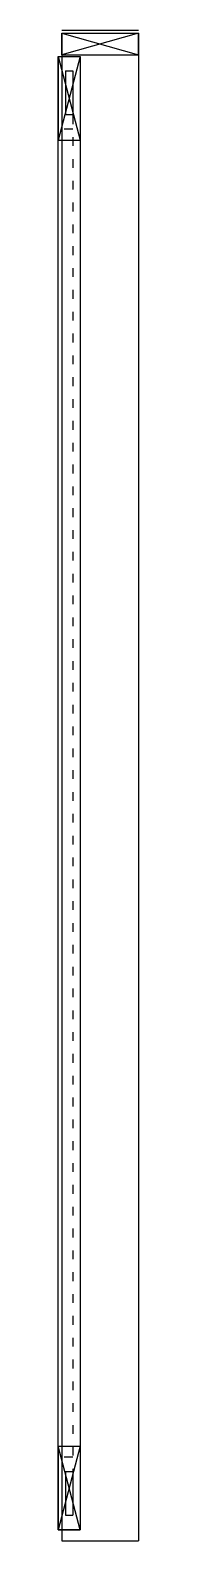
# Model space of a CAD drawing. Header units: millimetres. Extents: x 5 to 2668, y 0 to 2076.
# Drawn here: x 2558 to 2668, y 0 to 2076 of the extents above.
import ezdxf

# ---------------------------------------------------------------- set-up
doc = ezdxf.new("R2010")
doc.units = ezdxf.units.MM
doc.linetypes.add('ACAD_ISO03W100', pattern=[30, 12, -18])
for name, color, linetype, lineweight, true_color in [('Dormant ... Montants', 30, 'Continuous', 25, 0xff7f00), ('Ouvrant ... Cadre', 22, 'Continuous', 25, 0xbf2e24), ('Ouvrant ... Cadre ... Feuillure', 16, 'Continuous', 25, 0x800000), ('Ouvrant ... EcharpesTraverses', 22, 'Continuous', 25, 0xbf3930)]:
    doc.layers.add(name, color=color, linetype=linetype, lineweight=lineweight, true_color=true_color)

# ---------------------------------------------------------------- blocks, each defined once
blk = doc.blocks.new('30x105_MontantsDormantProfil')
at = {"layer": 'Dormant ... Montants'}
for p, q in [((0, 2076), (105, 2076)), ((0, 2072), (0, 0)), ((105, 2072), (105, 0)), ((0, 0), (105, 0))]:
    blk.add_line(p, q, dxfattribs=at)
blk = doc.blocks.new('30x105_TraversesDormantProfil')
at = {"layer": 'Dormant ... Montants'}
for p, q in [((0, 30), (105, 30)), ((0, 0), (0, 30)), ((0, 30), (105, 0)), ((105, 30), (0, 0)), ((105, 0), (105, 30)), ((0, 0), (105, 0))]:
    blk.add_line(p, q, dxfattribs=at)
blk = doc.blocks.new('TenonCadreHorizontal_Ouvrants')
at = {"layer": 'Ouvrant ... EcharpesTraverses'}
for p, q in [((0, 60), (10, 60)), ((0, 60), (0, 0)), ((10, 60), (10, 0)), ((0, 0), (10, 0))]:
    blk.add_line(p, q, dxfattribs=at)
blk = doc.blocks.new('30x115_CadreHorizontalOuvrant_Haut_Profil')
at = {"layer": 'Ouvrant ... EcharpesTraverses'}
for p, q in [((0, 0), (30, 0)), ((0, 0), (0, -115)), ((0, 0), (30, -115)), ((30, 0), (0, -115)), ((30, 0), (30, -115)), ((0, -115), (30, -115))]:
    blk.add_line(p, q, dxfattribs=at)
blk = doc.blocks.new('30x115_CadreHorizontalOuvrant_Bas_Profil')
at = {"layer": 'Ouvrant ... EcharpesTraverses'}
for p, q in [((0, 115), (0, 0)), ((30, 115), (0, 0)), ((30, 0), (0, 115)), ((0, 115), (30, 115)), ((30, 115), (30, 0)), ((0, 0), (30, 0))]:
    blk.add_line(p, q, dxfattribs=at)

msp = doc.modelspace()

# ---------------------------------------------------------------- linework, layer by layer
at = {"layer": 'Ouvrant ... Cadre'}
for p, q in [((2558, 2040), (2588, 2040)), ((2558, 15), (2558, 2040)), ((2588, 2040), (2588, 15)), ((2588, 15), (2558, 15))]:
    msp.add_line(p, q, dxfattribs=at)
at = {"layer": 'Ouvrant ... Cadre ... Feuillure', "linetype": 'ACAD_ISO03W100'}
for p, q in [((2578, 1959), (2578, 95)), ((2578, 1940), (2558, 1940)), ((2558, 1925), (2578, 1925)), ((2558, 130), (2578, 130)), ((2578, 115), (2558, 115))]:
    msp.add_line(p, q, dxfattribs=at)

# ---------------------------------------------------------------- block references
at = {"layer": 'Dormant ... Montants'}
for name, p in [('30x105_MontantsDormantProfil', (2563, 0)), ('30x105_TraversesDormantProfil', (2563, 2042))]:
    msp.add_blockref(name, p, dxfattribs=at)
at = {"layer": 'Ouvrant ... EcharpesTraverses'}
for name, p in [('30x115_CadreHorizontalOuvrant_Haut_Profil', (2558, 2040)), ('TenonCadreHorizontal_Ouvrants', (2568, 1960)), ('30x115_CadreHorizontalOuvrant_Bas_Profil', (2558, 15)), ('TenonCadreHorizontal_Ouvrants', (2568, 35))]:
    msp.add_blockref(name, p, dxfattribs=at)

doc.saveas('drawing.dxf')
